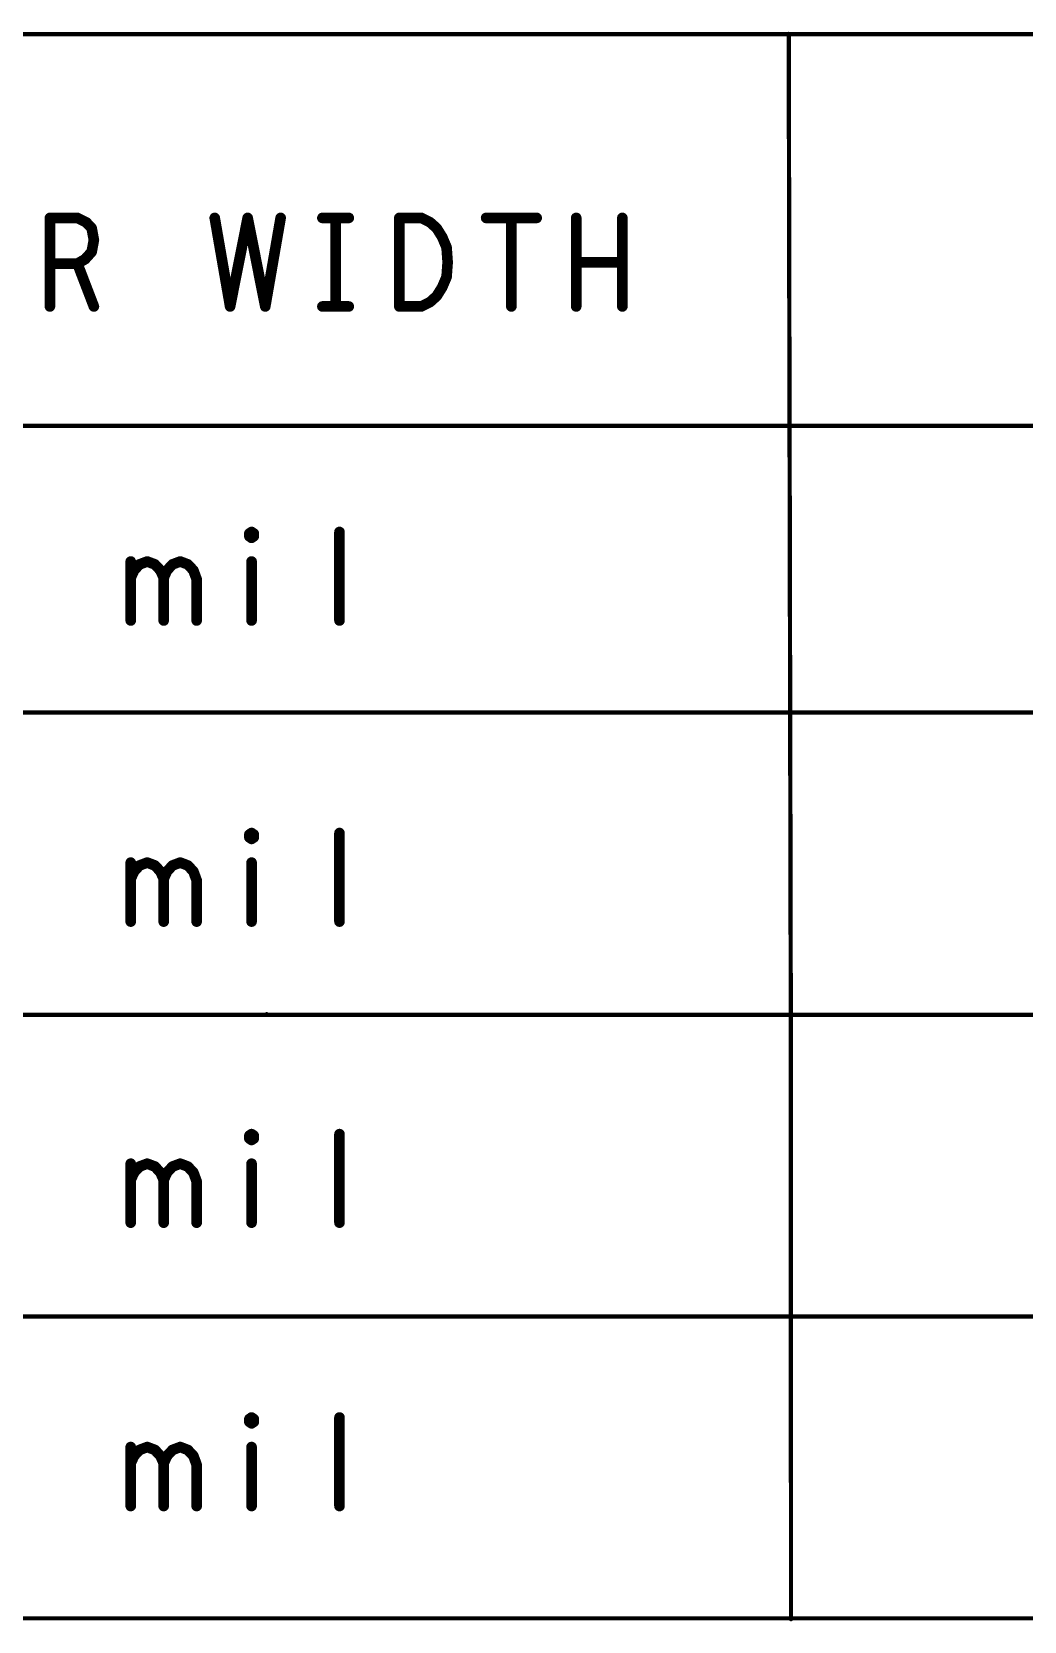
# Model space of a CAD drawing. Extents: x -14.2 to 19.9, y -5.2 to 16.9.
# Drawn here: x -9.913 to -8.513, y 1.708 to 3.951 of the extents above; entities that cross this region are included whole.
import ezdxf

# ---------------------------------------------------------------- set-up
doc = ezdxf.new("R2010")
doc.units = 0
doc.layers.get('0').update_dxf_attribs({"linetype": 'CONTINUOUS'})
doc.layers.add('FAB', color=2, linetype='CONTINUOUS')

# ---------------------------------------------------------------- blocks, each defined once
blk = doc.blocks.new('ROUND_1')
at = {"const_width": 0.003}
blk.add_lwpolyline([(-0.0015, 0, 1), (0.0015, 0, 1)], format="xyb", close=True, dxfattribs=at)
blk = doc.blocks.new('ROUND_105')
at = {"const_width": 0.0075}
blk.add_lwpolyline([(-0.00375, 0, 1), (0.00375, 0, 1)], format="xyb", close=True, dxfattribs=at)

msp = doc.modelspace()

# ---------------------------------------------------------------- linework, layer by layer
at = {"layer": 'FAB'}
for points, const_width in [([(-1.9898, 3.9477), (-12.4148, 3.9477)], 0.006), ([(-8.8448, 3.9481), (-8.8419, 2.5627)], 0.006), ([(-9.8871, 3.5634), (-9.8871, 3.6884)], 0.015), ([(-9.8871, 3.6884), (-9.8483, 3.6884)], 0.015), ([(-9.8483, 3.6884), (-9.8359, 3.6822)], 0.015), ([(-9.8359, 3.6822), (-9.8282, 3.6739)], 0.015), ([(-9.8282, 3.6739), (-9.8251, 3.6572)], 0.015), ([(-9.6546, 3.6884), (-9.6329, 3.5634)], 0.015), ([(-9.6329, 3.5634), (-9.6081, 3.6884)], 0.015), ([(-9.6081, 3.6884), (-9.5833, 3.5634)], 0.015), ([(-9.5833, 3.5634), (-9.5616, 3.6884)], 0.015), ([(-9.5027, 3.6884), (-9.4655, 3.6884)], 0.015), ([(-9.4841, 3.6884), (-9.4841, 3.5634)], 0.015), ([(-9.3942, 3.5634), (-9.3942, 3.6884)], 0.015), ([(-9.3942, 3.6884), (-9.3632, 3.6884)], 0.015), ([(-9.3632, 3.6884), (-9.3508, 3.6822)], 0.015), ([(-9.3508, 3.6822), (-9.3415, 3.6739)], 0.015), ([(-9.3415, 3.6739), (-9.3337, 3.6614)], 0.015), ([(-9.2717, 3.6884), (-9.2004, 3.6884)], 0.015), ([(-9.2361, 3.6884), (-9.2361, 3.5634)], 0.015), ([(-9.1446, 3.5634), (-9.1446, 3.6884)], 0.015), ([(-9.0795, 3.6884), (-9.0795, 3.5634)], 0.015), ([(-9.8251, 3.6572), (-9.8282, 3.6405)], 0.015), ([(-9.3337, 3.6614), (-9.3275, 3.6468)], 0.015), ([(-9.8375, 3.6301), (-9.8483, 3.6239)], 0.015), ([(-9.8282, 3.6405), (-9.8375, 3.6301)], 0.015), ([(-9.3275, 3.6468), (-9.326, 3.6259)], 0.015), ([(-9.8483, 3.6239), (-9.8871, 3.6239)], 0.015), ([(-9.8483, 3.6239), (-9.8251, 3.5634)], 0.015), ([(-9.3275, 3.6051), (-9.3337, 3.5905)], 0.015), ([(-9.326, 3.6259), (-9.3275, 3.6051)], 0.015), ([(-9.0795, 3.6259), (-9.1446, 3.6259)], 0.015), ([(-9.3337, 3.5905), (-9.3415, 3.578)], 0.015), ([(-9.5027, 3.5634), (-9.4655, 3.5634)], 0.015), ([(-9.3632, 3.5634), (-9.3942, 3.5634)], 0.015), ([(-9.3508, 3.5697), (-9.3632, 3.5634)], 0.015), ([(-9.3415, 3.578), (-9.3508, 3.5697)], 0.015), ([(-12.4116, 3.3948), (-1.9866, 3.3948)], 0.006), ([(-9.6057, 3.243), (-9.6026, 3.2451)], 0.015), ([(-9.6057, 3.2389), (-9.6057, 3.243)], 0.015), ([(-9.6026, 3.2368), (-9.6057, 3.2389)], 0.015), ([(-9.6026, 3.2451), (-9.5995, 3.243)], 0.015), ([(-9.5995, 3.2389), (-9.6026, 3.2368)], 0.015), ([(-9.5995, 3.243), (-9.5995, 3.2389)], 0.015), ([(-9.4786, 3.1201), (-9.4786, 3.2451)], 0.015), ([(-9.7731, 3.1201), (-9.7731, 3.2034)], 0.015), ([(-9.7607, 3.1993), (-9.7498, 3.2034)], 0.015), ([(-9.7498, 3.2034), (-9.739, 3.1993)], 0.015), ([(-9.7142, 3.1993), (-9.7033, 3.2034)], 0.015), ([(-9.7033, 3.2034), (-9.6925, 3.1993)], 0.015), ([(-9.6026, 3.2034), (-9.6026, 3.1201)], 0.015), ([(-9.7731, 3.1805), (-9.7684, 3.1909)], 0.015), ([(-9.7684, 3.1909), (-9.7607, 3.1993)], 0.015), ([(-9.739, 3.1993), (-9.7312, 3.1909)], 0.015), ([(-9.7312, 3.1909), (-9.7266, 3.1805)], 0.015), ([(-9.7266, 3.1805), (-9.7219, 3.1909)], 0.015), ([(-9.7266, 3.1805), (-9.7266, 3.1201)], 0.015), ([(-9.7219, 3.1909), (-9.7142, 3.1993)], 0.015), ([(-9.6925, 3.1993), (-9.6847, 3.1909)], 0.015), ([(-9.6847, 3.1909), (-9.6801, 3.1784)], 0.015), ([(-9.6801, 3.1784), (-9.6801, 3.1201)], 0.015), ([(-12.4126, 2.9901), (-1.9876, 2.9901)], 0.006), ([(-9.6057, 2.818), (-9.6026, 2.8201)], 0.015), ([(-9.6026, 2.8201), (-9.5995, 2.818)], 0.015), ([(-9.4786, 2.6951), (-9.4786, 2.8201)], 0.015), ([(-9.6057, 2.8139), (-9.6057, 2.818)], 0.015), ([(-9.6026, 2.8118), (-9.6057, 2.8139)], 0.015), ([(-9.5995, 2.8139), (-9.6026, 2.8118)], 0.015), ([(-9.5995, 2.818), (-9.5995, 2.8139)], 0.015), ([(-9.7731, 2.6951), (-9.7731, 2.7784)], 0.015), ([(-9.7607, 2.7743), (-9.7498, 2.7784)], 0.015), ([(-9.7498, 2.7784), (-9.739, 2.7743)], 0.015), ([(-9.7142, 2.7743), (-9.7033, 2.7784)], 0.015), ([(-9.7033, 2.7784), (-9.6925, 2.7743)], 0.015), ([(-9.6026, 2.7784), (-9.6026, 2.6951)], 0.015), ([(-9.7731, 2.7555), (-9.7684, 2.7659)], 0.015), ([(-9.7684, 2.7659), (-9.7607, 2.7743)], 0.015), ([(-9.739, 2.7743), (-9.7312, 2.7659)], 0.015), ([(-9.7312, 2.7659), (-9.7266, 2.7555)], 0.015), ([(-9.7266, 2.7555), (-9.7219, 2.7659)], 0.015), ([(-9.7266, 2.7555), (-9.7266, 2.6951)], 0.015), ([(-9.7219, 2.7659), (-9.7142, 2.7743)], 0.015), ([(-9.6925, 2.7743), (-9.6847, 2.7659)], 0.015), ([(-9.6847, 2.7659), (-9.6801, 2.7534)], 0.015), ([(-9.6801, 2.7534), (-9.6801, 2.6951)], 0.015), ([(-12.4174, 2.5636), (-1.9874, 2.5636)], 0.006), ([(-9.5813, 2.5644), (-9.5807, 2.5638)], 0.006), ([(-8.8419, 2.5627), (-8.8416, 1.7105)], 0.006), ([(-9.6057, 2.393), (-9.6026, 2.3951)], 0.015), ([(-9.6026, 2.3951), (-9.5995, 2.393)], 0.015), ([(-9.4786, 2.2701), (-9.4786, 2.3951)], 0.015), ([(-9.6057, 2.3889), (-9.6057, 2.393)], 0.015), ([(-9.6026, 2.3868), (-9.6057, 2.3889)], 0.015), ([(-9.5995, 2.3889), (-9.6026, 2.3868)], 0.015), ([(-9.5995, 2.393), (-9.5995, 2.3889)], 0.015), ([(-9.7731, 2.2701), (-9.7731, 2.3534)], 0.015), ([(-9.7684, 2.3409), (-9.7607, 2.3493)], 0.015), ([(-9.7607, 2.3493), (-9.7498, 2.3534)], 0.015), ([(-9.7498, 2.3534), (-9.739, 2.3493)], 0.015), ([(-9.739, 2.3493), (-9.7312, 2.3409)], 0.015), ([(-9.7219, 2.3409), (-9.7142, 2.3493)], 0.015), ([(-9.7142, 2.3493), (-9.7033, 2.3534)], 0.015), ([(-9.7033, 2.3534), (-9.6925, 2.3493)], 0.015), ([(-9.6925, 2.3493), (-9.6847, 2.3409)], 0.015), ([(-9.6026, 2.3534), (-9.6026, 2.2701)], 0.015), ([(-9.7731, 2.3305), (-9.7684, 2.3409)], 0.015), ([(-9.7312, 2.3409), (-9.7266, 2.3305)], 0.015), ([(-9.7266, 2.3305), (-9.7219, 2.3409)], 0.015), ([(-9.7266, 2.3305), (-9.7266, 2.2701)], 0.015), ([(-9.6847, 2.3409), (-9.6801, 2.3284)], 0.015), ([(-9.6801, 2.3284), (-9.6801, 2.2701)], 0.015), ([(-12.4174, 2.1376), (-1.9924, 2.1376)], 0.006), ([(-9.6057, 1.993), (-9.6026, 1.9951)], 0.015), ([(-9.6057, 1.9889), (-9.6057, 1.993)], 0.015), ([(-9.6026, 1.9951), (-9.5995, 1.993)], 0.015), ([(-9.5995, 1.993), (-9.5995, 1.9889)], 0.015), ([(-9.4786, 1.8701), (-9.4786, 1.9951)], 0.015), ([(-9.6026, 1.9868), (-9.6057, 1.9889)], 0.015), ([(-9.5995, 1.9889), (-9.6026, 1.9868)], 0.015), ([(-9.7731, 1.8701), (-9.7731, 1.9534)], 0.015), ([(-9.7684, 1.9409), (-9.7607, 1.9493)], 0.015), ([(-9.7607, 1.9493), (-9.7498, 1.9534)], 0.015), ([(-9.7498, 1.9534), (-9.739, 1.9493)], 0.015), ([(-9.739, 1.9493), (-9.7312, 1.9409)], 0.015), ([(-9.7219, 1.9409), (-9.7142, 1.9493)], 0.015), ([(-9.7142, 1.9493), (-9.7033, 1.9534)], 0.015), ([(-9.7033, 1.9534), (-9.6925, 1.9493)], 0.015), ([(-9.6925, 1.9493), (-9.6847, 1.9409)], 0.015), ([(-9.6026, 1.9534), (-9.6026, 1.8701)], 0.015), ([(-9.7731, 1.9305), (-9.7684, 1.9409)], 0.015), ([(-9.7312, 1.9409), (-9.7266, 1.9305)], 0.015), ([(-9.7266, 1.9305), (-9.7219, 1.9409)], 0.015), ([(-9.7266, 1.9305), (-9.7266, 1.8701)], 0.015), ([(-9.6847, 1.9409), (-9.6801, 1.9284)], 0.015), ([(-9.6801, 1.9284), (-9.6801, 1.8701)], 0.015), ([(-12.4144, 1.7116), (-1.9874, 1.7116)], 0.006)]:
    msp.add_lwpolyline(points, dxfattribs=dict(at, const_width=const_width))

# ---------------------------------------------------------------- block references
for name, p in [('ROUND_1', (-8.8448, 3.9481)), ('ROUND_105', (-9.8871, 3.6884)), ('ROUND_105', (-9.8871, 3.6884)), ('ROUND_105', (-9.8483, 3.6884)), ('ROUND_105', (-9.8483, 3.6884)), ('ROUND_105', (-9.8359, 3.6822)), ('ROUND_105', (-9.8359, 3.6822)), ('ROUND_105', (-9.8282, 3.6739)), ('ROUND_105', (-9.8282, 3.6739)), ('ROUND_105', (-9.6546, 3.6884)), ('ROUND_105', (-9.6081, 3.6884)), ('ROUND_105', (-9.6081, 3.6884)), ('ROUND_105', (-9.5616, 3.6884)), ('ROUND_105', (-9.5027, 3.6884)), ('ROUND_105', (-9.4841, 3.6884)), ('ROUND_105', (-9.4655, 3.6884)), ('ROUND_105', (-9.3942, 3.6884)), ('ROUND_105', (-9.3942, 3.6884)), ('ROUND_105', (-9.3632, 3.6884)), ('ROUND_105', (-9.3632, 3.6884)), ('ROUND_105', (-9.3508, 3.6822)), ('ROUND_105', (-9.3508, 3.6822)), ('ROUND_105', (-9.3415, 3.6739)), ('ROUND_105', (-9.3415, 3.6739)), ('ROUND_105', (-9.2717, 3.6884)), ('ROUND_105', (-9.2361, 3.6884)), ('ROUND_105', (-9.2004, 3.6884)), ('ROUND_105', (-9.1446, 3.6884)), ('ROUND_105', (-9.0795, 3.6884)), ('ROUND_105', (-9.8251, 3.6572)), ('ROUND_105', (-9.8251, 3.6572)), ('ROUND_105', (-9.3337, 3.6614)), ('ROUND_105', (-9.3337, 3.6614)), ('ROUND_105', (-9.8375, 3.6301)), ('ROUND_105', (-9.8375, 3.6301)), ('ROUND_105', (-9.8282, 3.6405)), ('ROUND_105', (-9.8282, 3.6405)), ('ROUND_105', (-9.3275, 3.6468)), ('ROUND_105', (-9.3275, 3.6468)), ('ROUND_105', (-9.8871, 3.6239)), ('ROUND_105', (-9.8483, 3.6239)), ('ROUND_105', (-9.8483, 3.6239)), ('ROUND_105', (-9.8483, 3.6239)), ('ROUND_105', (-9.3275, 3.6051)), ('ROUND_105', (-9.3275, 3.6051)), ('ROUND_105', (-9.326, 3.6259)), ('ROUND_105', (-9.326, 3.6259)), ('ROUND_105', (-9.1446, 3.6259)), ('ROUND_105', (-9.0795, 3.6259)), ('ROUND_105', (-9.3337, 3.5905)), ('ROUND_105', (-9.3337, 3.5905)), ('ROUND_105', (-9.8871, 3.5634)), ('ROUND_105', (-9.8251, 3.5634)), ('ROUND_105', (-9.6329, 3.5634)), ('ROUND_105', (-9.6329, 3.5634)), ('ROUND_105', (-9.5833, 3.5634)), ('ROUND_105', (-9.5833, 3.5634)), ('ROUND_105', (-9.5027, 3.5634)), ('ROUND_105', (-9.4841, 3.5634)), ('ROUND_105', (-9.4655, 3.5634)), ('ROUND_105', (-9.3942, 3.5634)), ('ROUND_105', (-9.3942, 3.5634)), ('ROUND_105', (-9.3632, 3.5634)), ('ROUND_105', (-9.3632, 3.5634)), ('ROUND_105', (-9.3508, 3.5697)), ('ROUND_105', (-9.3508, 3.5697)), ('ROUND_105', (-9.3415, 3.578)), ('ROUND_105', (-9.3415, 3.578)), ('ROUND_105', (-9.2361, 3.5634)), ('ROUND_105', (-9.1446, 3.5634)), ('ROUND_105', (-9.0795, 3.5634)), ('ROUND_105', (-9.6057, 3.243)), ('ROUND_105', (-9.6057, 3.243)), ('ROUND_105', (-9.6057, 3.2389)), ('ROUND_105', (-9.6057, 3.2389)), ('ROUND_105', (-9.6026, 3.2451)), ('ROUND_105', (-9.6026, 3.2451)), ('ROUND_105', (-9.6026, 3.2368)), ('ROUND_105', (-9.6026, 3.2368)), ('ROUND_105', (-9.5995, 3.243)), ('ROUND_105', (-9.5995, 3.243)), ('ROUND_105', (-9.5995, 3.2389)), ('ROUND_105', (-9.5995, 3.2389)), ('ROUND_105', (-9.4786, 3.2451)), ('ROUND_105', (-9.7731, 3.2034)), ('ROUND_105', (-9.7498, 3.2034)), ('ROUND_105', (-9.7498, 3.2034)), ('ROUND_105', (-9.7033, 3.2034)), ('ROUND_105', (-9.7033, 3.2034)), ('ROUND_105', (-9.6026, 3.2034)), ('ROUND_105', (-9.7731, 3.1805)), ('ROUND_105', (-9.7684, 3.1909)), ('ROUND_105', (-9.7684, 3.1909)), ('ROUND_105', (-9.7607, 3.1993)), ('ROUND_105', (-9.7607, 3.1993)), ('ROUND_105', (-9.739, 3.1993)), ('ROUND_105', (-9.739, 3.1993)), ('ROUND_105', (-9.7312, 3.1909)), ('ROUND_105', (-9.7312, 3.1909)), ('ROUND_105', (-9.7266, 3.1805)), ('ROUND_105', (-9.7266, 3.1805)), ('ROUND_105', (-9.7266, 3.1805)), ('ROUND_105', (-9.7219, 3.1909)), ('ROUND_105', (-9.7219, 3.1909)), ('ROUND_105', (-9.7142, 3.1993)), ('ROUND_105', (-9.7142, 3.1993)), ('ROUND_105', (-9.6925, 3.1993)), ('ROUND_105', (-9.6925, 3.1993)), ('ROUND_105', (-9.6847, 3.1909)), ('ROUND_105', (-9.6847, 3.1909)), ('ROUND_105', (-9.6801, 3.1784)), ('ROUND_105', (-9.6801, 3.1784)), ('ROUND_105', (-9.7731, 3.1201)), ('ROUND_105', (-9.7266, 3.1201)), ('ROUND_105', (-9.6801, 3.1201)), ('ROUND_105', (-9.6026, 3.1201)), ('ROUND_105', (-9.4786, 3.1201)), ('ROUND_105', (-9.6026, 2.8201)), ('ROUND_105', (-9.6026, 2.8201)), ('ROUND_105', (-9.4786, 2.8201)), ('ROUND_105', (-9.6057, 2.818)), ('ROUND_105', (-9.6057, 2.818)), ('ROUND_105', (-9.6057, 2.8139)), ('ROUND_105', (-9.6057, 2.8139)), ('ROUND_105', (-9.6026, 2.8118)), ('ROUND_105', (-9.6026, 2.8118)), ('ROUND_105', (-9.5995, 2.818)), ('ROUND_105', (-9.5995, 2.818)), ('ROUND_105', (-9.5995, 2.8139)), ('ROUND_105', (-9.5995, 2.8139)), ('ROUND_105', (-9.7731, 2.7784)), ('ROUND_105', (-9.7498, 2.7784)), ('ROUND_105', (-9.7498, 2.7784)), ('ROUND_105', (-9.7033, 2.7784)), ('ROUND_105', (-9.7033, 2.7784)), ('ROUND_105', (-9.6026, 2.7784)), ('ROUND_105', (-9.7731, 2.7555)), ('ROUND_105', (-9.7684, 2.7659)), ('ROUND_105', (-9.7684, 2.7659)), ('ROUND_105', (-9.7607, 2.7743)), ('ROUND_105', (-9.7607, 2.7743)), ('ROUND_105', (-9.739, 2.7743)), ('ROUND_105', (-9.739, 2.7743)), ('ROUND_105', (-9.7312, 2.7659)), ('ROUND_105', (-9.7312, 2.7659)), ('ROUND_105', (-9.7266, 2.7555)), ('ROUND_105', (-9.7266, 2.7555)), ('ROUND_105', (-9.7266, 2.7555)), ('ROUND_105', (-9.7219, 2.7659)), ('ROUND_105', (-9.7219, 2.7659)), ('ROUND_105', (-9.7142, 2.7743)), ('ROUND_105', (-9.7142, 2.7743)), ('ROUND_105', (-9.6925, 2.7743)), ('ROUND_105', (-9.6925, 2.7743)), ('ROUND_105', (-9.6847, 2.7659)), ('ROUND_105', (-9.6847, 2.7659)), ('ROUND_105', (-9.6801, 2.7534)), ('ROUND_105', (-9.6801, 2.7534)), ('ROUND_105', (-9.7731, 2.6951)), ('ROUND_105', (-9.7266, 2.6951)), ('ROUND_105', (-9.6801, 2.6951)), ('ROUND_105', (-9.6026, 2.6951)), ('ROUND_105', (-9.4786, 2.6951)), ('ROUND_1', (-9.5813, 2.5644)), ('ROUND_1', (-9.5807, 2.5638)), ('ROUND_1', (-8.8419, 2.5627)), ('ROUND_1', (-8.8419, 2.5627)), ('ROUND_105', (-9.6026, 2.3951)), ('ROUND_105', (-9.6026, 2.3951)), ('ROUND_105', (-9.4786, 2.3951)), ('ROUND_105', (-9.6057, 2.393)), ('ROUND_105', (-9.6057, 2.393)), ('ROUND_105', (-9.6057, 2.3889)), ('ROUND_105', (-9.6057, 2.3889)), ('ROUND_105', (-9.6026, 2.3868)), ('ROUND_105', (-9.6026, 2.3868)), ('ROUND_105', (-9.5995, 2.393)), ('ROUND_105', (-9.5995, 2.393)), ('ROUND_105', (-9.5995, 2.3889)), ('ROUND_105', (-9.5995, 2.3889)), ('ROUND_105', (-9.7731, 2.3534)), ('ROUND_105', (-9.7607, 2.3493)), ('ROUND_105', (-9.7607, 2.3493)), ('ROUND_105', (-9.7498, 2.3534)), ('ROUND_105', (-9.7498, 2.3534)), ('ROUND_105', (-9.739, 2.3493)), ('ROUND_105', (-9.739, 2.3493)), ('ROUND_105', (-9.7142, 2.3493)), ('ROUND_105', (-9.7142, 2.3493)), ('ROUND_105', (-9.7033, 2.3534)), ('ROUND_105', (-9.7033, 2.3534)), ('ROUND_105', (-9.6925, 2.3493)), ('ROUND_105', (-9.6925, 2.3493)), ('ROUND_105', (-9.6026, 2.3534)), ('ROUND_105', (-9.7731, 2.3305)), ('ROUND_105', (-9.7684, 2.3409)), ('ROUND_105', (-9.7684, 2.3409)), ('ROUND_105', (-9.7312, 2.3409)), ('ROUND_105', (-9.7312, 2.3409)), ('ROUND_105', (-9.7266, 2.3305)), ('ROUND_105', (-9.7266, 2.3305)), ('ROUND_105', (-9.7266, 2.3305)), ('ROUND_105', (-9.7219, 2.3409)), ('ROUND_105', (-9.7219, 2.3409)), ('ROUND_105', (-9.6847, 2.3409)), ('ROUND_105', (-9.6847, 2.3409)), ('ROUND_105', (-9.6801, 2.3284)), ('ROUND_105', (-9.6801, 2.3284)), ('ROUND_105', (-9.7731, 2.2701)), ('ROUND_105', (-9.7266, 2.2701)), ('ROUND_105', (-9.6801, 2.2701)), ('ROUND_105', (-9.6026, 2.2701)), ('ROUND_105', (-9.4786, 2.2701)), ('ROUND_105', (-9.6057, 1.993)), ('ROUND_105', (-9.6057, 1.993)), ('ROUND_105', (-9.6026, 1.9951)), ('ROUND_105', (-9.6026, 1.9951)), ('ROUND_105', (-9.5995, 1.993)), ('ROUND_105', (-9.5995, 1.993)), ('ROUND_105', (-9.4786, 1.9951)), ('ROUND_105', (-9.6057, 1.9889)), ('ROUND_105', (-9.6057, 1.9889)), ('ROUND_105', (-9.6026, 1.9868)), ('ROUND_105', (-9.6026, 1.9868)), ('ROUND_105', (-9.5995, 1.9889)), ('ROUND_105', (-9.5995, 1.9889)), ('ROUND_105', (-9.7731, 1.9534)), ('ROUND_105', (-9.7607, 1.9493)), ('ROUND_105', (-9.7607, 1.9493)), ('ROUND_105', (-9.7498, 1.9534)), ('ROUND_105', (-9.7498, 1.9534)), ('ROUND_105', (-9.739, 1.9493)), ('ROUND_105', (-9.739, 1.9493)), ('ROUND_105', (-9.7142, 1.9493)), ('ROUND_105', (-9.7142, 1.9493)), ('ROUND_105', (-9.7033, 1.9534)), ('ROUND_105', (-9.7033, 1.9534)), ('ROUND_105', (-9.6925, 1.9493)), ('ROUND_105', (-9.6925, 1.9493)), ('ROUND_105', (-9.6026, 1.9534)), ('ROUND_105', (-9.7731, 1.9305)), ('ROUND_105', (-9.7684, 1.9409)), ('ROUND_105', (-9.7684, 1.9409)), ('ROUND_105', (-9.7312, 1.9409)), ('ROUND_105', (-9.7312, 1.9409)), ('ROUND_105', (-9.7266, 1.9305)), ('ROUND_105', (-9.7266, 1.9305)), ('ROUND_105', (-9.7266, 1.9305)), ('ROUND_105', (-9.7219, 1.9409)), ('ROUND_105', (-9.7219, 1.9409)), ('ROUND_105', (-9.6847, 1.9409)), ('ROUND_105', (-9.6847, 1.9409)), ('ROUND_105', (-9.6801, 1.9284)), ('ROUND_105', (-9.6801, 1.9284)), ('ROUND_105', (-9.7731, 1.8701)), ('ROUND_105', (-9.7266, 1.8701)), ('ROUND_105', (-9.6801, 1.8701)), ('ROUND_105', (-9.6026, 1.8701)), ('ROUND_105', (-9.4786, 1.8701)), ('ROUND_1', (-8.8416, 1.7105))]:
    msp.add_blockref(name, p, dxfattribs=at)

doc.saveas('drawing.dxf')
